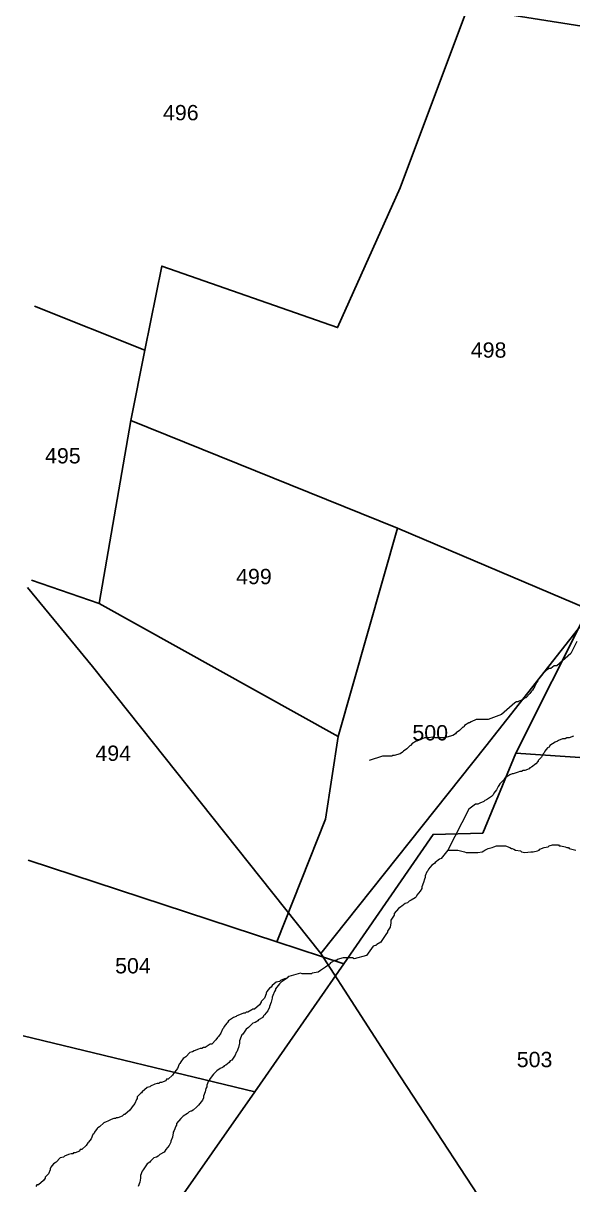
# Model space of a CAD drawing. Header units: inches. Extents: x -72 to 3350, y -615 to 1801.
# Drawn here: x 506.3 to 630.4, y 725.6 to 988.1 of the extents above; entities that cross this region are included whole.
import ezdxf
from ezdxf.enums import TextEntityAlignment as Align

# ---------------------------------------------------------------- set-up
doc = ezdxf.new("R2010")
doc.units = ezdxf.units.IN
doc.header["$LTSCALE"] = 15
doc.header["$MEASUREMENT"] = 0
for name, color, linetype in [('PLOT', 255, 'Continuous'), ('PLOT NO', 7, 'Continuous'), ('ROAD', 50, 'Continuous'), ('STREAM', 130, 'Continuous')]:
    doc.layers.add(name, color=color, linetype=linetype)
doc.styles.get("Standard").update_dxf_attribs({"font": 'arial.ttf'})

msp = doc.modelspace()

# ---------------------------------------------------------------- linework, layer by layer
at = {"layer": 'PLOT', "color": 0}
for points in [[(606.6, 991.46), (639.13, 986.34), (644.23, 1018.42)], [(590.28, 1014.9), (589.92, 994.71), (606.6, 991.46), (591.43, 950.86), (577.26, 919.3), (537.56, 933.2), (533.73, 914.21)], [(764.26, 817.48), (746.59, 824.33), (719.21, 820.04), (666.55, 819.83), (617.49, 823.13), (633.88, 855.67), (590.82, 873.93), (530.59, 898.31), (533.73, 914.21), (508.79, 924.15)], [(530.59, 898.31), (523.38, 856.91), (508.13, 862.23)], [(590.82, 873.93), (577.36, 826.88), (574.51, 808.16), (563.53, 780.49), (578.7, 775.47), (558.53, 746.54), (539.26, 718.98)], [(523.38, 856.91), (577.36, 826.88)], [(617.49, 823.13), (610.04, 805.05), (598.81, 804.73), (578.7, 775.47)], [(563.53, 780.49), (507.36, 798.95)], [(558.53, 746.54), (506.26, 759.22)]]:
    msp.add_lwpolyline(points, dxfattribs=at)
at = {"layer": 'ROAD'}
for points in [[(633.71, 988.17), (634.58, 978.89), (635.44, 971.05), (636.67, 963.2), (637.77, 951.67), (638.76, 942.56), (640.11, 930.52), (644.29, 880.78), (643.54, 869.25), (637.24, 858.37), (610.72, 824.7), (573.44, 777.83), (521.89, 842.72), (507.25, 860.55)], [(573.44, 777.83), (590.21, 751.92), (615.7, 712.91), (639.63, 678.33), (654.11, 656.66), (657.82, 649.37), (667.86, 636.71), (703.76, 593.63), (721.21, 574.87), (761.3, 546.26), (733.44, 508.92), (729.37, 504.02), (695.41, 468.73), (679.96, 452.32), (677.69, 450.17), (675.17, 448.49), (672.31, 443.95), (668.12, 428.14), (667.28, 416.91), (668.84, 389.02), (668.48, 381.37), (669.33, 369.47)]]:
    msp.add_lwpolyline(points, dxfattribs=at)
at = {"layer": 'STREAM', "color": 4, "lineweight": 0}
for points in [[(631.28, 848.31), (629.96, 845.66), (626.75, 842.83), (626.18, 842.83), (625.42, 842.26), (625.04, 842.26), (624.48, 841.88), (623.53, 840.94), (623.34, 840.75), (623.15, 840.56), (622.4, 839.61), (622.4, 839.23), (622.21, 839.04), (621.83, 838.29), (621.26, 837.34), (621.07, 837.15), (620.69, 836.59), (619.75, 835.64), (619.56, 835.64), (619.18, 835.26), (618.24, 834.88), (618.05, 834.69), (617.67, 834.69), (617.29, 834.51), (614.26, 831.86), (611.24, 830.72), (610.67, 830.72), (609.54, 830.72), (609.35, 830.72), (608.59, 830.72), (607.46, 830.16), (607.08, 829.97), (606.89, 829.97), (605.94, 829.4), (605.75, 829.02), (605.57, 829.02), (604.81, 828.27), (604.05, 827.7), (603.86, 827.51), (603.3, 827.13), (601.97, 826.75), (601.59, 826.75), (601.22, 826.56), (600.27, 826.56), (599.89, 826.56), (599.7, 826.56), (599.33, 826.56), (598.76, 826.75), (597.81, 826.56), (597.43, 826.56), (596.87, 826.56), (595.54, 826), (595.16, 825.81), (594.98, 825.81), (594.03, 825.24), (593.84, 824.86), (593.65, 824.86), (592.9, 824.1), (592.14, 823.54), (591.95, 823.35), (591.38, 822.97), (590.06, 822.59), (589.68, 822.59), (589.49, 822.4), (588.36, 822.4), (587.98, 822.4), (587.79, 822.4), (587.41, 822.4), (584.39, 821.46)], [(630.53, 826.94), (629.58, 826.56), (629.2, 826.56), (629.02, 826.56), (628.64, 826.37), (628.07, 826.37), (627.12, 826), (626.93, 825.81), (626.37, 825.62), (625.23, 824.86), (625.04, 824.48), (624.67, 824.29), (624.1, 823.54), (623.91, 823.16), (623.72, 822.97), (623.34, 822.21), (622.59, 821.46), (622.59, 821.27), (622.02, 820.7), (621.07, 819.94), (620.69, 819.76), (620.51, 819.57), (619.56, 819.19), (619.18, 819.19), (618.8, 819), (618.43, 819), (618.05, 818.81), (616.91, 818.43), (616.72, 818.43), (616.16, 818.24), (615.02, 817.49), (614.83, 817.11), (614.64, 816.92), (613.89, 816.16), (613.7, 815.78), (613.51, 815.59), (613.13, 814.84), (612.56, 814.08), (612.37, 813.7), (612, 813.33), (610.86, 812.57), (610.48, 812.38), (610.29, 812.19), (609.35, 811.81), (608.97, 811.62), (608.78, 811.62), (608.4, 811.62), (606.89, 810.49), (602.16, 801.22), (600.65, 799.33), (600.27, 799.14), (599.33, 798.39), (599.14, 798.2), (598.57, 797.82), (597.81, 796.87), (597.62, 796.49), (597.43, 796.31), (597.06, 795.36), (597.06, 794.98), (596.87, 794.6), (596.68, 793.85), (596.3, 792.9), (596.3, 792.52), (595.92, 791.96), (595.16, 791.01), (594.98, 790.63), (594.79, 790.44), (593.84, 789.88), (593.46, 789.69), (593.27, 789.5), (593.08, 789.31), (592.52, 789.12), (591.76, 788.55), (591.57, 788.36), (591, 787.99), (590.06, 786.85), (590.06, 786.47), (589.87, 786.28), (589.3, 785.34), (589.3, 784.96), (589.3, 784.77), (589.11, 783.82), (588.55, 782.88), (588.55, 782.69), (588.17, 782.12), (587.41, 780.99), (587.22, 780.8), (587.03, 780.42), (586.09, 779.85), (585.9, 779.66), (585.71, 779.66), (585.33, 779.48), (583.82, 777.4), (580.98, 776.64), (580.6, 776.83), (579.47, 776.83), (579.28, 776.83), (578.52, 776.83), (577.2, 776.45), (577.01, 776.26), (576.63, 776.26), (575.69, 775.69), (575.5, 775.5), (575.31, 775.31), (574.55, 774.75), (573.61, 774.18), (573.42, 773.99), (572.85, 773.61), (571.53, 773.42), (571.34, 773.23), (570.96, 773.23), (570.01, 773.23), (569.64, 773.23), (569.26, 773.23), (568.88, 773.42), (566.23, 772.67), (566.04, 772.48), (565.66, 772.1), (564.72, 771.53), (564.53, 771.34), (564.15, 770.97), (563.21, 769.83), (563.21, 769.64), (563.02, 769.26), (562.64, 768.32), (562.45, 767.94), (562.45, 767.75), (562.26, 766.8), (561.88, 765.86), (561.88, 765.67), (561.5, 764.91), (560.75, 763.97), (560.56, 763.78), (560.37, 763.4), (559.42, 762.83), (559.23, 762.64), (559.04, 762.46), (558.67, 762.27), (558.1, 762.08), (557.34, 761.32), (557.15, 761.13), (556.59, 760.75), (555.83, 759.62), (555.64, 759.43), (555.45, 759.05), (555.07, 758.11), (555.07, 757.73), (555.07, 757.54), (554.88, 756.59), (554.51, 755.65), (554.32, 755.46), (554.13, 754.89), (553.37, 753.76), (552.99, 753.57), (552.8, 753.19), (552.05, 752.62), (551.67, 752.43), (551.48, 752.24), (551.29, 752.05), (550.72, 751.87), (549.97, 751.3), (549.78, 751.11), (549.21, 750.54), (548.45, 749.6), (548.27, 749.22), (548.08, 749.03), (547.7, 748.08), (547.7, 747.71), (547.51, 747.33), (547.32, 746.57), (546.94, 745.62), (546.94, 745.25), (546.75, 744.68), (545.81, 743.54), (545.62, 743.36), (545.43, 743.17), (544.67, 742.41), (544.29, 742.22), (544.11, 742.22), (543.73, 742.03), (543.35, 741.65), (542.4, 741.09), (542.21, 740.9), (541.84, 740.52), (540.89, 739.38), (540.89, 739.01), (540.7, 738.82), (540.32, 737.87), (540.13, 737.49), (540.13, 737.3), (539.95, 736.36), (539.57, 735.41), (539.57, 735.22), (539.19, 734.47), (538.43, 733.52), (538.24, 733.14), (538.05, 732.95), (537.11, 732.39), (536.92, 732.2), (536.73, 732.01), (536.35, 731.82), (535.78, 731.63), (535.03, 730.87), (534.84, 730.69), (534.27, 730.31), (533.52, 729.17), (533.33, 728.98), (533.14, 728.61), (532.76, 727.66), (532.76, 727.28), (532.76, 727.09), (532.57, 726.15), (532.19, 725.2)], [(602.16, 801.22), (604.43, 801.22), (605, 801.03), (605.94, 800.84), (606.32, 800.66), (606.89, 800.66), (608.21, 800.66), (608.59, 800.66), (608.97, 800.66), (609.92, 800.84), (610.29, 801.03), (610.48, 801.22), (611.24, 801.6), (612.18, 801.79), (612.56, 801.98), (613.13, 802.17), (614.45, 802.17), (614.83, 802.17), (615.21, 802.17), (616.16, 801.79), (616.53, 801.6), (616.72, 801.6), (617.1, 801.41), (617.48, 801.22), (618.61, 801.03), (618.8, 800.84), (619.56, 800.66), (620.88, 800.84), (621.07, 800.84), (621.45, 800.84), (622.4, 801.03), (622.77, 801.22), (622.96, 801.41), (623.91, 801.79), (624.85, 801.98), (625.04, 802.17), (625.8, 802.36), (627.12, 802.36), (627.31, 802.17), (627.69, 802.17), (628.64, 801.98), (629.02, 801.79), (629.39, 801.79), (629.58, 801.6), (630.15, 801.41), (631.1, 801.22)], [(566.23, 772.67), (565.85, 772.29), (565.29, 772.1), (564.34, 771.72), (564.15, 771.53), (563.39, 771.34), (562.45, 770.59), (562.26, 770.21), (561.88, 770.02), (561.31, 769.26), (561.13, 768.89), (561.13, 768.7), (560.75, 767.75), (559.99, 766.99), (559.99, 766.8), (559.61, 766.24), (558.48, 765.29), (558.1, 765.29), (557.91, 765.1), (556.96, 764.54), (556.59, 764.54), (556.4, 764.35), (556.02, 764.35), (555.45, 764.16), (554.51, 763.78), (554.32, 763.59), (553.75, 763.4), (552.62, 762.64), (552.43, 762.27), (552.24, 762.08), (551.67, 761.32), (551.48, 760.94), (551.29, 760.75), (550.91, 759.81), (550.35, 759.05), (550.16, 758.86), (549.78, 758.3), (548.83, 757.35), (548.45, 757.35), (548.27, 757.16), (547.32, 756.59), (546.94, 756.59), (546.56, 756.4), (546.19, 756.4), (545.81, 756.21), (544.86, 755.84), (544.48, 755.65), (543.92, 755.46), (542.97, 754.51), (542.78, 754.32), (542.4, 754.13), (541.84, 753.38), (541.65, 753), (541.46, 752.81), (541.08, 751.87), (540.51, 751.11), (540.32, 750.92), (539.95, 750.35), (539, 749.41), (538.62, 749.41), (538.43, 749.03), (537.49, 748.65), (537.11, 748.65), (536.92, 748.46), (536.54, 748.46), (535.97, 748.27), (535.03, 747.89), (534.84, 747.71), (534.27, 747.52), (533.14, 746.57), (532.95, 746.38), (532.76, 746.19), (532, 745.44), (532, 745.06), (531.81, 744.87), (531.44, 743.92), (530.87, 743.17), (530.68, 742.98), (530.3, 742.41), (529.17, 741.46), (528.98, 741.46), (528.6, 741.09), (527.65, 740.71), (527.27, 740.71), (527.09, 740.52), (526.71, 740.52), (526.14, 740.33), (525.38, 739.95), (525.01, 739.76), (524.44, 739.57), (523.49, 738.63), (523.11, 738.44), (522.93, 738.25), (522.36, 737.49), (522.17, 737.11), (521.98, 736.93), (521.6, 735.98), (521.03, 735.22), (520.85, 735.03), (520.47, 734.47), (519.52, 733.52), (519.14, 733.52), (518.95, 733.14), (518.01, 732.77), (517.63, 732.77), (517.44, 732.58), (517.06, 732.58), (516.5, 732.39), (515.55, 732.01), (515.36, 731.82), (514.6, 731.63), (513.66, 730.69), (513.47, 730.5), (513.09, 730.31), (512.52, 729.55), (512.34, 729.17), (512.34, 728.98), (511.96, 728.04), (511.2, 727.28), (511.2, 727.09), (510.82, 726.52), (509.69, 725.58), (509.31, 725.58), (509.12, 725.2)]]:
    msp.add_lwpolyline(points, dxfattribs=at)

# ---------------------------------------------------------------- texts
at = {"layer": 'PLOT NO'}
for s, p in [('496', (541.84, 967.87)), ('498', (611.37, 914.22)), ('495', (515.21, 890.32)), ('499', (558.36, 863.03)), ('500', (598.18, 827.72)), ('494', (526.58, 823.1)), ('504', (531.03, 775.07)), ('503', (621.75, 753.88))]:
    msp.add_text(s, height=3.456, dxfattribs=at).set_placement(p, align=Align.MIDDLE_CENTER)

doc.saveas('drawing.dxf')
